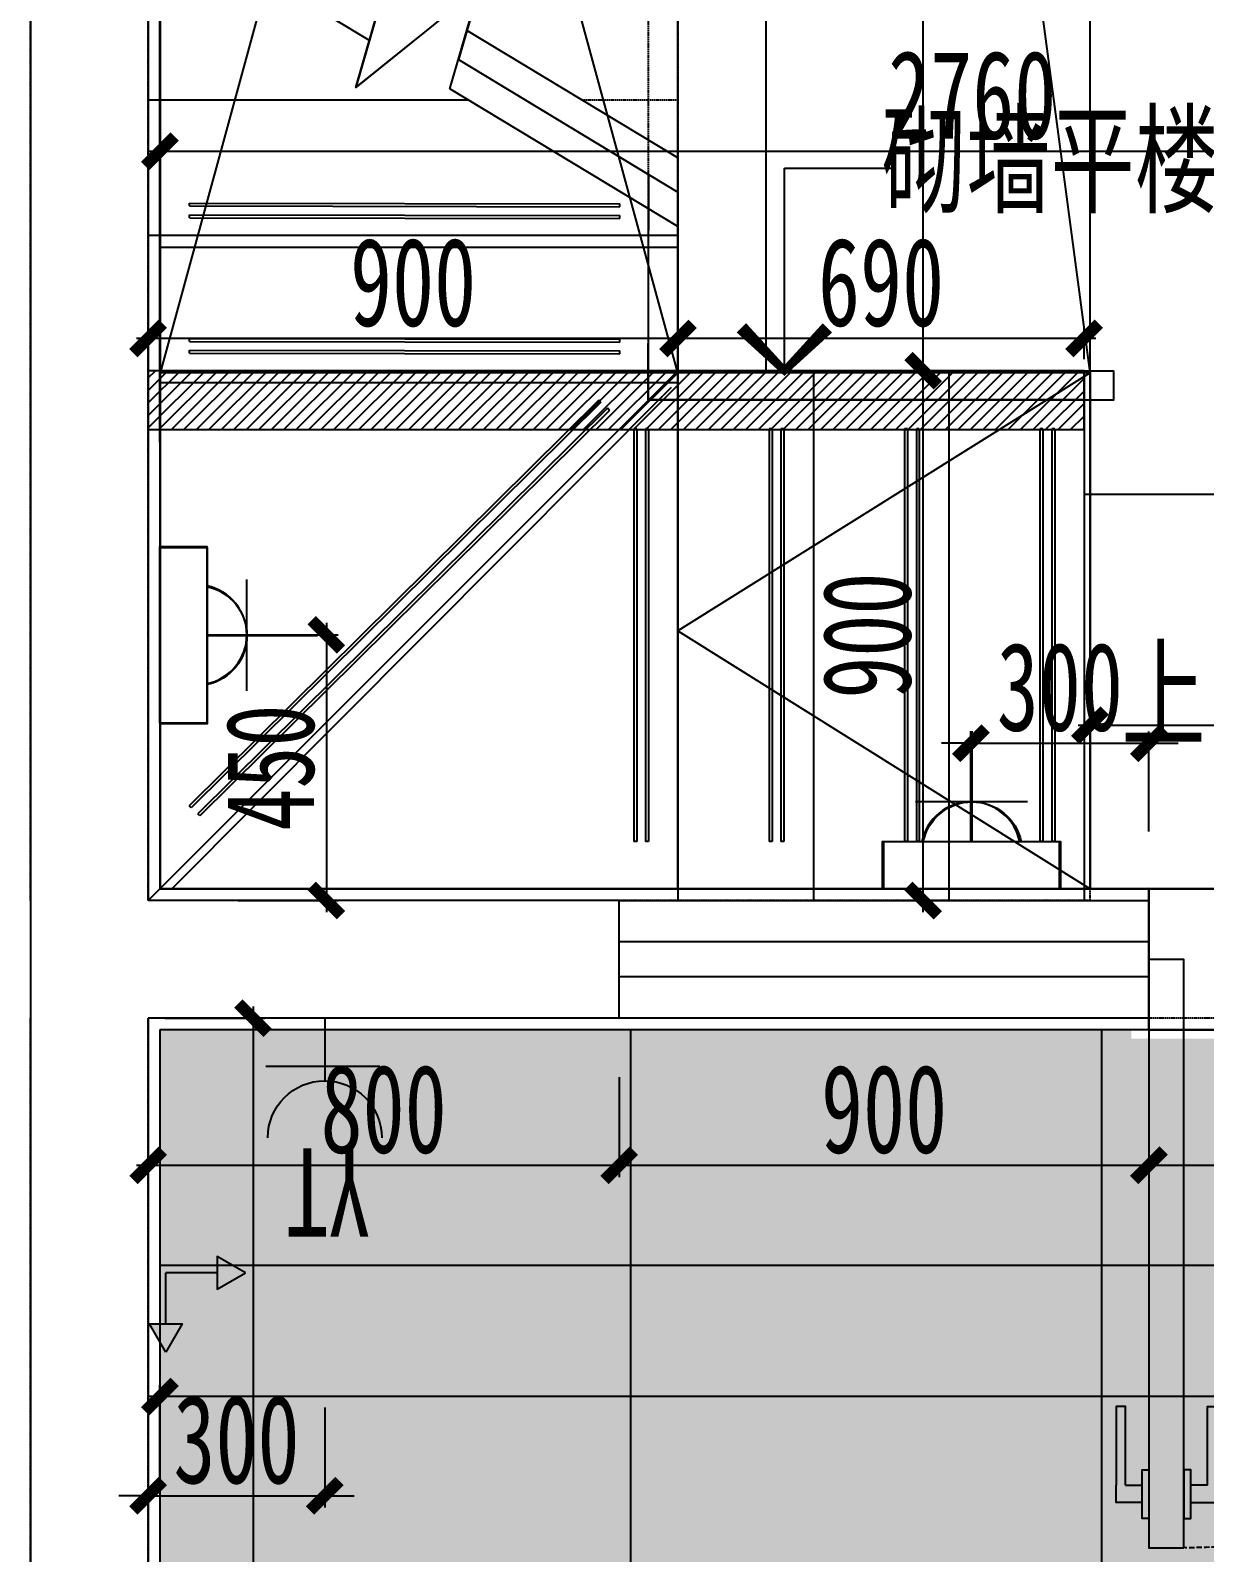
# Model space of a CAD drawing. Extents: x -255202 to 66368, y -6372500 to 603.
# Drawn here: x -127801 to -125806, y -3193802 to -3191216 of the extents above; entities that cross this region are included whole.
import ezdxf
from ezdxf.enums import TextEntityAlignment as Align

# ---------------------------------------------------------------- set-up
doc = ezdxf.new("R2010")
doc.units = 0
doc.header["$LTSCALE"] = 10
doc.header["$MEASUREMENT"] = 0
for name, pattern in [('$0$DASH', [0.35, 0.25, -0.1]), ('ABOVE', [0.4, 0.2, -0.2]), ('CONTINOUS', [0]), ('DASH', [0.35, 0.25, -0.1]), ('改L~-3.2D$0$__DASH', [0.35, 0.25, -0.1])]:
    doc.linetypes.add(name, pattern=pattern)
for name, color, linetype in [('A-LIFT-strs（楼电梯）', 8, 'Continuous'), ('A-TEXT（房间空间名称）', 67, 'Continuous'), ('A-WALL（砌体墙）', 7, 'Continuous'), ('A-WIND（门窗）', 8, 'Continuous'), ('A-墙体完成面', 15, 'Continuous'), ('A-建筑墙体', 255, 'Continuous'), ('A-门', 251, 'Continuous'), ('D-地面材料', 250, 'Continuous'), ('DIM-地面材质放线', 149, 'Continuous'), ('DIM-平面标注', 149, 'Continuous'), ('DIM-开关定位', 149, 'Continuous'), ('DIM-插座定位', 146, 'Continuous'), ('E-插座示意', 34, 'Continuous'), ('F-地面材质', 8, 'Continuous'), ('G-BEAM', 4, 'DASH'), ('G-BEAM_CON', 4, 'Continuous'), ('L~1D$0$A-LIFT-strs（楼电梯）', 2, 'Continuous'), ('T-天花造型', 45, 'Continuous'), ('T-灯具、灯带', 13, 'Continuous'), ('W-文字', 67, 'Continuous'), ('墙体定位图', 7, 'Continuous'), ('天花布置图', 7, 'Continuous'), ('改L~-3.2(-6)D$0$A-LIFT-strs（楼电梯）', 8, 'Continuous'), ('改L~-3.2D$0$A-LIFT-strs（楼电梯）', 2, 'Continuous')]:
    doc.layers.add(name, color=color, linetype=linetype)
doc.styles.add('arch', font='romans.shx', dxfattribs={"width": 0.75})
doc.styles.add('宋体', font='', dxfattribs={"width": 0.8})
doc.styles.add('样式222', font='', dxfattribs={"width": 0.7})
doc.styles.add('细黑体', font='', dxfattribs={"width": 0.7})
doc.styles.get('宋体').set_extended_font_data('STXihei')
doc.styles.get('样式222').set_extended_font_data('STXihei')
doc.styles.get('细黑体').set_extended_font_data('STXihei')
doc.dimstyles.new('DK-50', dxfattribs={"dimscale": 50, "dimtxt": 3, "dimasz": 1, "dimexe": 0.4, "dimexo": 0.4, "dimgap": 0.4, "dimtad": 1, "dimtoh": 1, "dimdec": 0, "dimrnd": 5, "dimdsep": 46, "dimtxsty": '样式222', "dimblk": 'ARCHTICK', "dimcen": 3, "dimdle": 0.4, "dimclrd": 149, "dimclre": 149, "dimclrt": 149, "dimadec": 0, "dimazin": 0, "dimtfac": 1, "dimtdec": 0, "dimtix": 1, "dimtmove": 2, "dimatfit": 3, "dimldrblk": 'ARCHTICK', "dimfxl": 3, "dimfxlon": 1, "dimtvp": 1, "dimtolj": 1, "dimtzin": 0, "dimarcsym": 0})
doc.dimstyles.new('TC-DIM', dxfattribs={"dimscale": 0, "dimtxt": 2.5, "dimasz": 1.2, "dimexe": 1.2, "dimexo": 0, "dimgap": 0.5, "dimtad": 1, "dimdec": 0, "dimlfac": -1, "dimzin": 9, "dimdsep": 46, "dimtxsty": 'arch', "dimblk1": 'ARCHTICK', "dimblk2": 'ARCHTICK', "dimsah": 1, "dimcen": 2, "dimdle": 1.2, "dimclrd": 67, "dimclre": 67, "dimclrt": 67, "dimadec": 0, "dimazin": 0, "dimtfac": 1, "dimtdec": 0, "dimtmove": 0, "dimatfit": 3, "dimldrblk": 'ARCHTICK', "dimfxl": 8, "dimtolj": 1, "dimtzin": 0, "dimarcsym": 0})

# ---------------------------------------------------------------- blocks, each defined once
blk = doc.blocks.new('RDHGFHFDGDSFAS')
at = {"layer": 'A-建筑墙体'}
blk.add_line((730648.4, -222639.7), (730648.4, -222639.7), dxfattribs=at)
at = {"layer": 'T-灯具、灯带', "color": 250}
for p, q in [((730488.3, -222539.7), (730488.3, -222352.2)), ((730394.5, -222472.2), (730582, -222472.2))]:
    blk.add_line(p, q, dxfattribs=at)
at = {"layer": 'T-灯具、灯带', "color": 47}
blk.add_lwpolyline([(730338.3, -222619.7), (730638.3, -222619.7), (730638.3, -222539.7), (730338.3, -222539.7)], close=True, dxfattribs=at)
at = {"layer": 'T-灯具、灯带', "color": 250}
blk.add_arc((730488.3, -222557), 84.9, 11.7809, 168.2191, dxfattribs=at)
blk = doc.blocks.new('A$C575336CE')
h = blk.add_hatch(color=0)
edge = h.paths.add_edge_path()
edge.add_line((1.4, 90.3), (87.4, 90.3))
edge.add_ellipse((44.4, 90.3), major_axis=(-30.4, 30.4), ratio=1, start_angle=45, end_angle=225, ccw=False)
at = {"color": 0}
for p, q in [((44.4, 0), (44.4, 47.3)), ((0, 36.2), (86, 36.2))]:
    blk.add_line(p, q, dxfattribs=at)
blk.add_arc((44.4, 90.3), 43, 180, 0, dxfattribs=at)
at = {"color": 0, "style": '宋体'}
blk.add_attdef('S', text='', height=84, dxfattribs=at).set_placement((102.6, 76.1), align=Align.BOTTOM_CENTER)
blk = doc.blocks.new('_ArchTick')
at = {"color": 0, "linetype": 'ByBlock', "const_width": 0.4}
blk.add_lwpolyline([(-0.5, -0.5), (0.5, 0.5)], dxfattribs=at)
blk = doc.blocks.new('*D162')
at = {"layer": 'Defpoints', "color": 0, "transparency": 16777216}
for p in [(-127600.8, -3192894.5), (-127300.8, -3192894.5), (-127300.8, -3193705.9)]:
    blk.add_point(p, dxfattribs=at)
at = {"layer": 'DIM-插座定位', "color": 149, "lineweight": -2, "transparency": 16777216}
for p, q in [((-127600.8, -3193555.9), (-127600.8, -3193725.9)), ((-127300.8, -3193555.9), (-127300.8, -3193725.9)), ((-127600.8, -3193705.9), (-127650.8, -3193705.9)), ((-127600.8, -3193705.9), (-127300.8, -3193705.9)), ((-127300.8, -3193705.9), (-127250.8, -3193705.9))]:
    blk.add_line(p, q, dxfattribs=at)
at = {"layer": 'DIM-插座定位', "color": 149, "lineweight": -2, "transparency": 16777216, "xscale": 50, "yscale": 50, "zscale": 50}
blk.add_blockref('_ArchTick', (-127600.8, -3193705.9), dxfattribs=at)
at = {"layer": 'DIM-插座定位', "color": 149, "lineweight": -2, "transparency": 16777216, "xscale": 50, "yscale": 50, "zscale": 50, "rotation": 180}
blk.add_blockref('_ArchTick', (-127300.8, -3193705.9), dxfattribs=at)
at = {"layer": 'DIM-插座定位', "color": 149, "transparency": 16777216, "insert": (-127450.8, -3193610.9), "char_height": 150, "attachment_point": 5, "style": '样式222'}
blk.add_mtext('\\A1;300', dxfattribs=at)
blk = doc.blocks.new('hdfgdf')
at = {"layer": 'G-BEAM'}
for p, q in [((146978.4, -51204.1), (146978.4, -47794.1)), ((147178.4, -51204.1), (147178.4, -47794.1)), ((148778.4, -51204.1), (148778.4, -47794.1)), ((148778.4, -51204.1), (147178.4, -51204.1)), ((146978.4, -54994.1), (146978.4, -51404.1)), ((153178.4, -51404.1), (147178.4, -51404.1)), ((147178.4, -54994.1), (147178.4, -51404.1))]:
    blk.add_line(p, q, dxfattribs=at)
blk = doc.blocks.new('A$C0984594B')
at = {"layer": 'A-LIFT-strs（楼电梯）'}
blk.add_lwpolyline([(-1421.1, -2960, 0, 0, 0), (-450, -2960, 0, 0, 0), (-450, -2220, 40, 0, 0), (-450, -2070, 0, 0, 0)], format="xyseb", dxfattribs=at)
at = {"layer": '改L~-3.2(-6)D$0$A-LIFT-strs（楼电梯）', "color": 250, "linetype": 'DASH', "ltscale": 0.5}
blk.add_lwpolyline([(-1441.1, -450, 0, 0, 0), (-450, -450, 0, 0, 0), (-450, -1700, 40, 0, 0), (-450, -1850, 0, 0, 0)], format="xyseb", dxfattribs=at)
blk = doc.blocks.new('*U309')
at = {"color": 250, "linetype": '$0$DASH', "ltscale": 3}
blk.add_arc((95.7, 131.6), 773, 356.3937, 90, dxfattribs=at)
at = {"layer": 'A-门', "ltscale": 0.5}
blk.add_lwpolyline([(94.4, 904.6), (94.4, 83), (45.6, 83), (45.6, 904.6), (94.4, 904.6)], dxfattribs=at)
at = {"layer": 'A-门', "ltscale": 3}
for points in [[(36.1, 841.6), (36.1, 795.6), (45.6, 795.6), (45.6, 863.6), (36.1, 863.6), (36.1, 841.6)], [(103.9, 841.6), (103.9, 795.6), (94.4, 795.6), (94.4, 863.6), (103.9, 863.6), (103.9, 841.6)], [(36.1, 841.6), (0, 841.6), (0, 817.1)], [(103.9, 841.6), (140.1, 841.6), (140.1, 817.1)], [(12.8, 817.1), (12.8, 707.4), (0, 707.4), (0, 817.1)], [(12.8, 817.1), (36.1, 817.1)], [(127.3, 817.1), (103.9, 817.1)], [(127.3, 817.1), (127.3, 707.4), (140.1, 707.4), (140.1, 817.1)]]:
    blk.add_lwpolyline(points, dxfattribs=at)
blk = doc.blocks.new('*D437')
at = {"layer": 'Defpoints', "color": 0, "transparency": 16777216}
for p in [(-127580.8, -3193537.4), (-127580.8, -3193729.5), (-121982.5, -3193729.5)]:
    blk.add_point(p, dxfattribs=at)
at = {"layer": 'DIM-地面材质放线', "color": 149, "lineweight": -2, "transparency": 16777216}
for p, q in [((-127580.8, -3193687.4), (-127580.8, -3193517.4)), ((-121982.5, -3193687.4), (-121982.5, -3193517.4)), ((-121962.5, -3193537.4), (-127600.8, -3193537.4))]:
    blk.add_line(p, q, dxfattribs=at)
at = {"layer": 'DIM-地面材质放线', "color": 149, "lineweight": -2, "transparency": 16777216, "xscale": 50, "yscale": 50, "zscale": 50}
for p, rotation in [((-127580.8, -3193537.4), 180.0000000000048), ((-121982.5, -3193537.4), 4.796163466380675e-12)]:
    blk.add_blockref('_ArchTick', p, dxfattribs=dict(at, rotation=rotation))
at = {"layer": 'DIM-地面材质放线', "color": 149, "transparency": 16777216, "insert": (-124781.6, -3193442.4), "char_height": 150, "attachment_point": 5, "style": '样式222'}
blk.add_mtext('\\A1;800*7=5600', dxfattribs=at)
blk = doc.blocks.new('20180827.15040715')
at = {"layer": 'F-地面材质', "color": 251}
blk.add_line((0, 874), (0, 72.5), dxfattribs=at)
at = {"layer": 'F-地面材质', "color": 250}
for p, q in [((50, 824), (50, 122.5)), ((55, 824), (55, 122.5)), ((70, 824), (70, 122.5)), ((75, 824), (75, 122.5))]:
    blk.add_line(p, q, dxfattribs=at)
for points in [[(50, 824), (55, 824)], [(70, 824), (75, 824)], [(50, 122.5), (55, 122.5)], [(70, 122.5), (75, 122.5)]]:
    blk.add_lwpolyline(points, dxfattribs=at)
blk = doc.blocks.new('A$C567A2F56')
at = {"layer": 'F-地面材质', "color": 251}
blk.add_line((-900, 900), (-26.1, 74.5), dxfattribs=at)
at = {"layer": 'F-地面材质', "color": 250}
for p, q in [((-779.8, 878.8), (-776.3, 882.3)), ((-776.3, 882.3), (-59.8, 214.4)), ((-793.9, 864.6), (-790.4, 868.2)), ((-793.9, 864.6), (-77.5, 196.7)), ((-790.4, 868.2), (-74, 200.2)), ((-779.8, 878.8), (-63.4, 210.8))]:
    blk.add_line(p, q, dxfattribs=at)
for points in [[(-63.4, 210.8), (-59.8, 214.4)], [(-77.5, 196.7), (-74, 200.2)]]:
    blk.add_lwpolyline(points, dxfattribs=at)
blk = doc.blocks.new('A$C37F72172')
at = {"layer": 'F-地面材质', "color": 251}
blk.add_line((0, 20), (0, 900), dxfattribs=at)
at = {"layer": 'F-地面材质', "color": 250}
for p, q in [((-75, 70), (-73.7, 801.3)), ((-70, 70), (-68.7, 801.3)), ((-55, 70), (-53.7, 801.3)), ((-50, 70), (-48.7, 801.3))]:
    blk.add_line(p, q, dxfattribs=at)
for points in [[(-68.7, 801.3), (-73.7, 801.3)], [(-48.7, 801.3), (-53.7, 801.3)], [(-70, 70), (-75, 70)], [(-50, 70), (-55, 70)]]:
    blk.add_lwpolyline(points, dxfattribs=at)
blk = doc.blocks.new('改L~-3.2D$0$A$C3BF9012E')
at = {"layer": '改L~-3.2D$0$A-LIFT-strs（楼电梯）', "color": 8}
for p, q in [((-375.8, -1948.6), (0, -1721.8)), ((-512.5, -2031.2), (-562.1, -1859.7)), ((-562.1, -1859.7), (-352.7, -2028.6)), ((-352.7, -2028.6), (-404.5, -1849.2)), ((-900, -2148.2), (-541.3, -1931.7)), ((-900, -2265), (-512.5, -2031.2)), ((-543.8, -2050), (0, -2050)), ((-900, -2280), (0, -2280)), ((-1590, -2510), (-1590, -3410)), ((-1360, -2510), (-1360, -3410)), ((-1130, -2510), (-1130, -3410)), ((-900, -2510), (0, -3410)), ((-900, -2510), (-900, -3410)), ((-900, -2510), (0, -2510))]:
    blk.add_line(p, q, dxfattribs=at)
at = {"layer": '改L~-3.2D$0$A-LIFT-strs（楼电梯）', "color": 250, "linetype": '改L~-3.2D$0$__DASH'}
blk.add_line((-900, -2050), (-737.3, -2050), dxfattribs=at)
blk.add_lwpolyline([(-850, -2234.8), (-850, -850), (-1640, -850), (-1640, -900), (-900, -900), (-900, -2265)], dxfattribs=at)
at = {"layer": '改L~-3.2D$0$A-LIFT-strs（楼电梯）', "color": 8}
blk.add_lwpolyline([(-900, -2265), (-900, -2510), (-1640, -2510), (-1640, -2560), (-850, -2560), (-850, -2234.8)], dxfattribs=at)
blk = doc.blocks.new('*D654')
at = {"layer": 'Defpoints', "color": 0, "transparency": 16777216}
for p in [(-127581.8, -3192243), (-127581.8, -3192694.5), (-127298.1, -3192694.5)]:
    blk.add_point(p, dxfattribs=at)
at = {"layer": 'DIM-插座定位', "color": 149, "lineweight": -2, "transparency": 16777216}
for p, q in [((-127298.1, -3192223), (-127298.1, -3192714.5)), ((-127448.1, -3192243), (-127278.1, -3192243)), ((-127448.1, -3192694.5), (-127278.1, -3192694.5))]:
    blk.add_line(p, q, dxfattribs=at)
at = {"layer": 'DIM-插座定位', "color": 149, "lineweight": -2, "transparency": 16777216, "xscale": 50, "yscale": 50, "zscale": 50}
for p, rotation in [((-127298.1, -3192243), 90), ((-127298.1, -3192694.5), 270)]:
    blk.add_blockref('_ArchTick', p, dxfattribs=dict(at, rotation=rotation))
at = {"layer": 'DIM-插座定位', "color": 149, "transparency": 16777216, "insert": (-127393.1, -3192468.8), "char_height": 150, "attachment_point": 5, "rotation": 90, "style": '样式222'}
blk.add_mtext('\\A1;450', dxfattribs=at)
blk = doc.blocks.new('*D655')
at = {"layer": 'Defpoints', "color": 0, "transparency": 16777216}
for p in [(-125900.8, -3192427.3), (-126203.3, -3192837.5), (-125900.8, -3192837.5)]:
    blk.add_point(p, dxfattribs=at)
at = {"layer": 'DIM-插座定位', "color": 149, "lineweight": -2, "transparency": 16777216}
for p, q in [((-126203.3, -3192577.3), (-126203.3, -3192407.3)), ((-125900.8, -3192577.3), (-125900.8, -3192407.3)), ((-126203.3, -3192427.3), (-126253.3, -3192427.3)), ((-126203.3, -3192427.3), (-125900.8, -3192427.3)), ((-125900.8, -3192427.3), (-125850.8, -3192427.3))]:
    blk.add_line(p, q, dxfattribs=at)
at = {"layer": 'DIM-插座定位', "color": 149, "lineweight": -2, "transparency": 16777216, "xscale": 50, "yscale": 50, "zscale": 50}
blk.add_blockref('_ArchTick', (-126203.3, -3192427.3), dxfattribs=at)
at = {"layer": 'DIM-插座定位', "color": 149, "lineweight": -2, "transparency": 16777216, "xscale": 50, "yscale": 50, "zscale": 50, "rotation": 180}
blk.add_blockref('_ArchTick', (-125900.8, -3192427.3), dxfattribs=at)
at = {"layer": 'DIM-插座定位', "color": 149, "transparency": 16777216, "insert": (-126052, -3192332.3), "char_height": 150, "attachment_point": 5, "style": '样式222'}
blk.add_mtext('\\A1;300', dxfattribs=at)
blk = doc.blocks.new('*D779')
at = {"layer": 'Defpoints', "color": 0, "transparency": 16777216}
for p in [(-125900.7, 0), (-124900.8, -3192894.5), (-125900.7, -3193144.5)]:
    blk.add_point(p, dxfattribs=at)
at = {"layer": '墙体定位图', "color": 149, "lineweight": -2, "transparency": 16777216}
for p, q in [((-125900.7, -3192994.5), (-125900.7, -3193164.5)), ((-124900.8, -3192994.5), (-124900.8, -3193164.5)), ((-124880.8, -3193144.5), (-125920.7, -3193144.5))]:
    blk.add_line(p, q, dxfattribs=at)
at = {"layer": '墙体定位图', "color": 149, "lineweight": -2, "transparency": 16777216, "xscale": 50, "yscale": 50, "zscale": 50, "rotation": 180}
blk.add_blockref('_ArchTick', (-125900.7, -3193144.5), dxfattribs=at)
at = {"layer": '墙体定位图', "color": 149, "lineweight": -2, "transparency": 16777216, "xscale": 50, "yscale": 50, "zscale": 50}
blk.add_blockref('_ArchTick', (-124900.8, -3193144.5), dxfattribs=at)
at = {"layer": '墙体定位图', "color": 149, "transparency": 16777216, "insert": (-125400.8, -3193049.5), "char_height": 150, "attachment_point": 5, "style": '样式222'}
blk.add_mtext('\\A1;1000', dxfattribs=at)
blk = doc.blocks.new('*D780')
at = {"layer": 'Defpoints', "color": 0, "transparency": 16777216}
for p in [(-125900.7, 0), (-126800.7, -249.9), (-126800.7, -3192894.5)]:
    blk.add_point(p, dxfattribs=at)
at = {"layer": '墙体定位图', "color": 149, "lineweight": -2, "transparency": 16777216}
for p, q in [((-125900.7, -99.9), (-125900.7, -269.9)), ((-126800.7, -399.9), (-126800.7, -229.9)), ((-125880.7, -249.9), (-126820.7, -249.9))]:
    blk.add_line(p, q, dxfattribs=at)
at = {"layer": '墙体定位图', "color": 149, "lineweight": -2, "transparency": 16777216, "xscale": 50, "yscale": 50, "zscale": 50, "rotation": 180}
blk.add_blockref('_ArchTick', (-126800.7, -249.9), dxfattribs=at)
at = {"layer": '墙体定位图', "color": 149, "lineweight": -2, "transparency": 16777216, "xscale": 50, "yscale": 50, "zscale": 50}
blk.add_blockref('_ArchTick', (-125900.7, -249.9), dxfattribs=at)
at = {"layer": '墙体定位图', "color": 149, "transparency": 16777216, "insert": (-126350.7, -154.9), "char_height": 150, "attachment_point": 5, "style": '样式222'}
blk.add_mtext('\\A1;900', dxfattribs=at)
blk = doc.blocks.new('*D781')
at = {"layer": 'Defpoints', "color": 0, "transparency": 16777216}
for p in [(-127600.8, -3192894.5), (-126800.7, -3192894.5), (-127600.8, -3193144.5)]:
    blk.add_point(p, dxfattribs=at)
at = {"layer": '墙体定位图', "color": 149, "lineweight": -2, "transparency": 16777216}
for p, q in [((-127600.8, -3192994.5), (-127600.8, -3193164.5)), ((-126800.7, -3192994.5), (-126800.7, -3193164.5)), ((-126780.7, -3193144.5), (-127620.8, -3193144.5))]:
    blk.add_line(p, q, dxfattribs=at)
at = {"layer": '墙体定位图', "color": 149, "lineweight": -2, "transparency": 16777216, "xscale": 50, "yscale": 50, "zscale": 50, "rotation": 180}
blk.add_blockref('_ArchTick', (-127600.8, -3193144.5), dxfattribs=at)
at = {"layer": '墙体定位图', "color": 149, "lineweight": -2, "transparency": 16777216, "xscale": 50, "yscale": 50, "zscale": 50}
blk.add_blockref('_ArchTick', (-126800.7, -3193144.5), dxfattribs=at)
at = {"layer": '墙体定位图', "color": 149, "transparency": 16777216, "insert": (-127200.8, -3193049.5), "char_height": 150, "attachment_point": 5, "style": '样式222'}
blk.add_mtext('\\A1;800', dxfattribs=at)
blk = doc.blocks.new('*D782')
at = {"layer": 'Defpoints', "color": 0, "transparency": 16777216}
for p in [(-127600.8, -3192894.5), (-127600.8, -3197084.5), (-127422.7, -3197084.5)]:
    blk.add_point(p, dxfattribs=at)
at = {"layer": '墙体定位图', "color": 149, "lineweight": -2, "transparency": 16777216}
for p, q in [((-127422.7, -3192874.5), (-127422.7, -3197104.5)), ((-127572.7, -3192894.5), (-127402.7, -3192894.5)), ((-127572.7, -3197084.5), (-127402.7, -3197084.5))]:
    blk.add_line(p, q, dxfattribs=at)
at = {"layer": '墙体定位图', "color": 149, "lineweight": -2, "transparency": 16777216, "xscale": 50, "yscale": 50, "zscale": 50}
for p, rotation in [((-127422.7, -3192894.5), 90), ((-127422.7, -3197084.5), 270)]:
    blk.add_blockref('_ArchTick', p, dxfattribs=dict(at, rotation=rotation))
at = {"layer": '墙体定位图', "color": 149, "transparency": 16777216, "insert": (-127517.7, -3194989.5), "char_height": 150, "attachment_point": 5, "rotation": 90, "style": '样式222'}
blk.add_mtext('\\A1;4190', dxfattribs=at)
blk = doc.blocks.new('dff')
at = {"layer": 'E-插座示意', "color": 8, "linetype": 'ByBlock', "lineweight": -2}
for p, q in [((-110132.6, -3255767), (-110132.6, -3255579.5)), ((-110200.2, -3255673.2), (-110012.7, -3255673.2))]:
    blk.add_line(p, q, dxfattribs=at)
at = {"layer": 'E-插座示意', "color": 47, "linetype": 'ByBlock', "lineweight": -2}
blk.add_lwpolyline([(-110280.2, -3255823.2), (-110280.2, -3255523.2), (-110200.2, -3255523.2), (-110200.2, -3255823.2)], close=True, dxfattribs=at)
at = {"layer": 'E-插座示意', "color": 8, "linetype": 'ByBlock', "lineweight": -2}
blk.add_arc((-110217.5, -3255673.2), 84.9, 281.7809, 78.2191, dxfattribs=at)
blk = doc.blocks.new('*D961')
at = {"layer": 'Defpoints', "color": 0, "transparency": 16777216}
for p in [(-125900.7, 0), (-126800.7, -3192994.5), (-126800.7, -3193144.5)]:
    blk.add_point(p, dxfattribs=at)
at = {"layer": '墙体定位图', "color": 149, "lineweight": -2, "transparency": 16777216}
for p, q in [((-126800.7, -3193014.5), (-126800.7, -3193164.5)), ((-125900.7, -3192994.5), (-125900.7, -3193164.5)), ((-125880.7, -3193144.5), (-126820.7, -3193144.5))]:
    blk.add_line(p, q, dxfattribs=at)
at = {"layer": '墙体定位图', "color": 149, "lineweight": -2, "transparency": 16777216, "xscale": 50, "yscale": 50, "zscale": 50, "rotation": 180}
blk.add_blockref('_ArchTick', (-126800.7, -3193144.5), dxfattribs=at)
at = {"layer": '墙体定位图', "color": 149, "lineweight": -2, "transparency": 16777216, "xscale": 50, "yscale": 50, "zscale": 50}
blk.add_blockref('_ArchTick', (-125900.7, -3193144.5), dxfattribs=at)
at = {"layer": '墙体定位图', "color": 149, "transparency": 16777216, "insert": (-126350.7, -3193049.5), "char_height": 150, "attachment_point": 5, "style": '样式222'}
blk.add_mtext('\\A1;900', dxfattribs=at)
blk = doc.blocks.new('A$C03CB6761')
at = {"layer": 'W-文字', "ltscale": 0.3}
h = blk.add_hatch(color=6, dxfattribs=at)
h.paths.add_polyline_path([(0.651, 3.817), (0, 2.69), (1.301, 2.69)])
h.paths.add_polyline_path([(3.817, 0.651), (2.69, 0), (2.69, 1.301)])
at = {"layer": 'W-文字', "color": 6, "ltscale": 0.3}
for p in [(0.651, 2.69), (2.69, 0.651)]:
    blk.add_line(p, (0.651, 0.651), dxfattribs=at)
for points in [[(0.651, 3.817), (0, 2.69), (1.301, 2.69)], [(3.817, 0.651), (2.69, 0), (2.69, 1.301)]]:
    blk.add_lwpolyline(points, close=True, dxfattribs=at)
blk = doc.blocks.new('A$C0ACD4D3F')
at = {"layer": 'W-文字', "color": 6, "ltscale": 0.3, "xscale": 0.7111655428107173, "yscale": 0.7111655428107173, "zscale": 0.7111655428107173, "rotation": 90.00001099863877}
blk.add_blockref('A$C03CB6761', (-1.271, -1.038), dxfattribs=at)
blk = doc.blocks.new('*D1125')
at = {"layer": 'Defpoints', "color": 0, "transparency": 16777216}
for p in [(-126000.8, -3192236.1), (-124820.9, -3192236.1), (-124820.9, -3192396.8)]:
    blk.add_point(p, dxfattribs=at)
at = {"layer": '天花布置图', "color": 149, "lineweight": -2, "transparency": 16777216}
for p, q in [((-126000.8, -3192256.1), (-126000.8, -3192416.8)), ((-124820.9, -3192256.1), (-124820.9, -3192416.8)), ((-126020.8, -3192396.8), (-124800.9, -3192396.8))]:
    blk.add_line(p, q, dxfattribs=at)
at = {"layer": '天花布置图', "color": 149, "lineweight": -2, "transparency": 16777216, "xscale": 50, "yscale": 50, "zscale": 50, "rotation": 180}
blk.add_blockref('_ArchTick', (-126000.8, -3192396.8), dxfattribs=at)
at = {"layer": '天花布置图', "color": 149, "lineweight": -2, "transparency": 16777216, "xscale": 50, "yscale": 50, "zscale": 50}
blk.add_blockref('_ArchTick', (-124820.9, -3192396.8), dxfattribs=at)
at = {"layer": '天花布置图', "color": 149, "transparency": 16777216, "insert": (-125410.9, -3192301.8), "char_height": 150, "attachment_point": 5, "style": '样式222'}
blk.add_mtext('\\A1;1180', dxfattribs=at)
blk = doc.blocks.new('*D1127')
at = {"layer": 'Defpoints', "color": 0, "transparency": 16777216}
for p in [(-127580.8, -3191254.5), (-124820.9, -3191254.5), (-124820.9, -3191421.5)]:
    blk.add_point(p, dxfattribs=at)
at = {"layer": 'DIM-平面标注', "color": 149, "lineweight": -2, "transparency": 16777216}
for p, q in [((-127580.8, -3191274.5), (-127580.8, -3191441.5)), ((-124820.9, -3191274.5), (-124820.9, -3191441.5)), ((-127600.8, -3191421.5), (-124800.9, -3191421.5))]:
    blk.add_line(p, q, dxfattribs=at)
at = {"layer": 'DIM-平面标注', "color": 149, "lineweight": -2, "transparency": 16777216, "xscale": 50, "yscale": 50, "zscale": 50, "rotation": 180}
blk.add_blockref('_ArchTick', (-127580.8, -3191421.5), dxfattribs=at)
at = {"layer": 'DIM-平面标注', "color": 149, "lineweight": -2, "transparency": 16777216, "xscale": 50, "yscale": 50, "zscale": 50}
blk.add_blockref('_ArchTick', (-124820.9, -3191421.5), dxfattribs=at)
at = {"layer": 'DIM-平面标注', "color": 149, "transparency": 16777216, "insert": (-126200.9, -3191326.5), "char_height": 150, "attachment_point": 5, "style": '样式222'}
blk.add_mtext('\\A1;2760', dxfattribs=at)
blk = doc.blocks.new('z')
at = {"color": 67}
blk.add_line((0, 0), (-1, 0), dxfattribs=at)
blk.add_lwpolyline([(-0.972, 0.974, 0.299, 0.174, 0), (0, 0, 0.174, 0.299, 0), (-0.972, -0.974, 0.299, 0.299, 0)], format="xyseb", dxfattribs=at)
blk = doc.blocks.new('*D1148')
at = {"layer": 'Defpoints', "color": 0, "transparency": 16777216}
for p in [(-126700.8, -3191739.6), (-126700.8, -3191794.5), (-126010.8, -3191794.5)]:
    blk.add_point(p, dxfattribs=at)
at = {"layer": '墙体定位图', "color": 149, "lineweight": -2, "transparency": 16777216}
for p, q in [((-126700.8, -3191774.5), (-126700.8, -3191719.6)), ((-126010.8, -3191774.5), (-126010.8, -3191719.6)), ((-125990.8, -3191739.6), (-126720.8, -3191739.6))]:
    blk.add_line(p, q, dxfattribs=at)
at = {"layer": '墙体定位图', "color": 149, "lineweight": -2, "transparency": 16777216, "xscale": 50, "yscale": 50, "zscale": 50, "rotation": 180}
blk.add_blockref('_ArchTick', (-126700.8, -3191739.6), dxfattribs=at)
at = {"layer": '墙体定位图', "color": 149, "lineweight": -2, "transparency": 16777216, "xscale": 50, "yscale": 50, "zscale": 50}
blk.add_blockref('_ArchTick', (-126010.8, -3191739.6), dxfattribs=at)
at = {"layer": '墙体定位图', "color": 149, "transparency": 16777216, "insert": (-126355.8, -3191644.6), "char_height": 150, "attachment_point": 5, "style": '样式222'}
blk.add_mtext('\\A1;690', dxfattribs=at)
blk = doc.blocks.new('*D1144')
at = {"layer": 'Defpoints', "color": 0, "transparency": 16777216}
for p in [(-127600.8, -3191739.6), (-127600.8, -3191780.4), (-126700.8, -3191794.5)]:
    blk.add_point(p, dxfattribs=at)
at = {"layer": '墙体定位图', "color": 149, "lineweight": -2, "transparency": 16777216}
for p, q in [((-127600.8, -3191760.4), (-127600.8, -3191719.6)), ((-126700.8, -3191774.5), (-126700.8, -3191719.6)), ((-126680.8, -3191739.6), (-127620.8, -3191739.6))]:
    blk.add_line(p, q, dxfattribs=at)
at = {"layer": '墙体定位图', "color": 149, "lineweight": -2, "transparency": 16777216, "xscale": 50, "yscale": 50, "zscale": 50, "rotation": 180}
blk.add_blockref('_ArchTick', (-127600.8, -3191739.6), dxfattribs=at)
at = {"layer": '墙体定位图', "color": 149, "lineweight": -2, "transparency": 16777216, "xscale": 50, "yscale": 50, "zscale": 50}
blk.add_blockref('_ArchTick', (-126700.8, -3191739.6), dxfattribs=at)
at = {"layer": '墙体定位图', "color": 149, "transparency": 16777216, "insert": (-127150.8, -3191644.6), "char_height": 150, "attachment_point": 5, "style": '样式222'}
blk.add_mtext('\\A1;900', dxfattribs=at)
blk = doc.blocks.new('*D1145')
at = {"layer": 'Defpoints', "color": 0, "transparency": 16777216}
for p in [(-126527, -3191794.5), (-126284.3, -3191794.5), (-126527, -3192694.5)]:
    blk.add_point(p, dxfattribs=at)
at = {"layer": '墙体定位图', "color": 149, "lineweight": -2, "transparency": 16777216}
for p, q in [((-126284.3, -3192714.5), (-126284.3, -3191774.5)), ((-126434.3, -3191794.5), (-126264.3, -3191794.5)), ((-126434.3, -3192694.5), (-126264.3, -3192694.5))]:
    blk.add_line(p, q, dxfattribs=at)
at = {"layer": '墙体定位图', "color": 149, "lineweight": -2, "transparency": 16777216, "xscale": 50, "yscale": 50, "zscale": 50}
for p, rotation in [((-126284.3, -3191794.5), 90), ((-126284.3, -3192694.5), 270)]:
    blk.add_blockref('_ArchTick', p, dxfattribs=dict(at, rotation=rotation))
at = {"layer": '墙体定位图', "color": 149, "transparency": 16777216, "insert": (-126379.3, -3192244.5), "char_height": 150, "attachment_point": 5, "rotation": 90, "style": '样式222'}
blk.add_mtext('\\A1;900', dxfattribs=at)
blk = doc.blocks.new('*D1146')
at = {"layer": 'Defpoints', "color": 0, "transparency": 16777216}
for p in [(-126527, -3190184.5), (-126284.3, -3190184.5), (-126527, -3191794.5)]:
    blk.add_point(p, dxfattribs=at)
at = {"layer": '墙体定位图', "color": 149, "lineweight": -2, "transparency": 16777216}
for p, q in [((-126284.3, -3191814.5), (-126284.3, -3190164.5)), ((-126434.3, -3190184.5), (-126264.3, -3190184.5)), ((-126434.3, -3191794.5), (-126264.3, -3191794.5))]:
    blk.add_line(p, q, dxfattribs=at)
at = {"layer": '墙体定位图', "color": 149, "lineweight": -2, "transparency": 16777216, "xscale": 50, "yscale": 50, "zscale": 50}
for p, rotation in [((-126284.3, -3190184.5), 90), ((-126284.3, -3191794.5), 270)]:
    blk.add_blockref('_ArchTick', p, dxfattribs=dict(at, rotation=rotation))
at = {"layer": '墙体定位图', "color": 149, "transparency": 16777216, "insert": (-126379.3, -3190989.5), "char_height": 150, "attachment_point": 5, "rotation": 90, "style": '样式222'}
blk.add_mtext('\\A1;1610', dxfattribs=at)

msp = doc.modelspace()

# ---------------------------------------------------------------- hatches: boundary and pattern name
at = {"layer": 'D-地面材料'}
h = msp.add_hatch(dxfattribs=at)
h.set_pattern_fill('DOTS', color=250, scale=500, style=0, double=1)
h.set_pattern_definition([(0, (-124400.813, -3186984.576), (15.625, 31.25), [0, -31.25])])
h.paths.add_polyline_path([(-121620.8, -3192914.5), (-124870.9, -3192914.5), (-124870.9, -3192929.5), (-125930.8, -3192929.5), (-125930.8, -3192914.5), (-127580.8, -3192914.5), (-127580.8, -3197084.5), (-121620.8, -3197084.5)])
at = {"layer": '墙体定位图'}
h = msp.add_hatch(dxfattribs=at)
h.set_pattern_fill('ANSI31', color=8, scale=120, style=0)
h.set_pattern_definition([(45, (25223.631, -0.006), (-10.60660172, 10.60660172), [])])
h.paths.add_polyline_path([(-126010.8, -3191794.5), (-127600.8, -3191794.5), (-127600.8, -3191894.5), (-126010.8, -3191894.5)])

# ---------------------------------------------------------------- linework, layer by layer
at = {"layer": 'A-WALL（砌体墙）', "color": 0}
for p, q in [((-127800.8, -3184884.5), (-127800.8, -3197284.5)), ((-127800.8, -3189184.5), (-127800.8, -3192894.5)), ((-127600.8, -3189284.5), (-127600.8, -3192694.5)), ((-126800.7, -3192694.5), (-127600.8, -3192694.5)), ((-125900.7, -3192894.5), (-125900.7, -3192694.5)), ((-126800.7, -3192894.5), (-127600.8, -3192894.5)), ((-127600.8, -3192894.5), (-127600.8, -3194134.5))]:
    msp.add_line(p, q, dxfattribs=at)
at = {"layer": 'A-WIND（门窗）'}
for p, q in [((-125900.8, -3192764.5), (-126800.7, -3192764.5)), ((-125900.8, -3192824.5), (-126800.7, -3192824.5))]:
    msp.add_line(p, q, dxfattribs=at)
msp.add_lwpolyline([(-125900.8, -3192894.5), (-126800.7, -3192894.5), (-126800.7, -3192694.5), (-125900.8, -3192694.5)], close=True, dxfattribs=at)
at = {"layer": 'A-墙体完成面', "linetype": 'ByBlock'}
for p, q in [((-127580.7, -3192674.6), (-127580.9, -3189304.5)), ((-125900.8, -3192674.5), (-127580.7, -3192674.6))]:
    msp.add_line(p, q, dxfattribs=at)
at = {"layer": 'A-墙体完成面'}
msp.add_line((-125900.8, -3192914.5), (-125900.8, -3192674.5), dxfattribs=at)
for points in [[(-125900.8, -3192914.5), (-127580.8, -3192914.5), (-127580.8, -3192914.5)], [(-127580.8, -3192914.5), (-127580.8, -3197064.5)]]:
    msp.add_lwpolyline(points, dxfattribs=at)
at = {"layer": 'D-地面材料'}
for p, q in [((-126551, -3191794.5), (-126551, -3189304.5)), ((-124820.9, -3192004.5), (-126010.8, -3192004.5)), ((-126780.8, -3197064.5), (-126780.8, -3192914.5)), ((-125980.8, -3197064.5), (-125980.8, -3192914.5)), ((-121620.8, -3193314.5), (-127580.8, -3193314.5))]:
    msp.add_line(p, q, dxfattribs=at)
msp.add_lwpolyline([(-127210.6, -3191183.4), (-127248.1, -3191313.1), (-127038.7, -3191144.3), (-127073.8, -3191265.9), (-126700.8, -3191491.1), (-126700.8, -3191794.5), (-125960.8, -3191794.5), (-125960.8, -3191844.5), (-126010.8, -3191843.8), (-126010.8, -3192643.8), (-126010.8, -3192644.5), (-126010.8, -3192674.5), (-125930.8, -3192674.5), (-125930.8, -3192674.5), (-124870.9, -3192674.5), (-124870.9, -3192674.5), (-124820.9, -3192674.5), (-124820.9, -3190314.5)], dxfattribs=at)
for points in [[(-126010.8, -3191843.1), (-126010.8, -3192674.5), (-127580.7, -3192674.6), (-127580.8, -3190959.9), (-127210.6, -3191183.4), (-127248.1, -3191313.1), (-127038.7, -3191144.3), (-127073.8, -3191265.9), (-126750.8, -3191461), (-126752.1, -3191843.1)], [(-124900.9, -3192674.5), (-125900.8, -3192674), (-125900.8, -3192914.5), (-124900.9, -3192914.5)]]:
    msp.add_lwpolyline(points, close=True, dxfattribs=at)
at = {"layer": 'DIM-地面材质放线', "color": 1}
msp.add_line((-125900.8, -3192914.5), (-125900.8, -3192674.5), dxfattribs=at)
at = {"layer": 'DIM-开关定位', "color": 36, "linetype": 'ABOVE'}
msp.add_arc((-127771.6, -3192661.3), 2865.5, 305.6595, 5.413, dxfattribs=at)
at = {"layer": 'T-天花造型', "linetype": 'ByBlock'}
for points in [[(-126000.8, -3189304.5), (-127580.6, -3189304.5), (-127580.6, -3192674.6), (-126000.8, -3192674.6)], [(-124900.8, -3192914.5), (-125900.8, -3192914.5), (-125900.8, -3192674), (-124900.8, -3192674.5)]]:
    msp.add_lwpolyline(points, close=True, dxfattribs=at)
at = {"layer": 'T-天花造型', "color": 250, "linetype": 'ByBlock', "elevation": 0}
for points in [[(-126700.8, -3189304.5), (-127580.6, -3189304.5), (-127580.6, -3192674.6), (-126700.8, -3192674.6)], [(-127580.6, -3191797.7), (-126000.8, -3191797.7), (-126000.8, -3192674.5), (-127580.6, -3192674.5)]]:
    msp.add_lwpolyline(points, close=True, dxfattribs=at)
at = {"layer": 'T-天花造型', "color": 250, "linetype": 'ByBlock'}
for points in [[(-126700.8, -3191797.8), (-127140.7, -3190186.1), (-127580.6, -3191797.8)], [(-126000.8, -3191797.8), (-126700.8, -3192236.2), (-126000.8, -3192674.7)]]:
    msp.add_lwpolyline(points, dxfattribs=at)
at = {"layer": 'T-天花造型', "color": 250, "linetype": 'ByBlock', "elevation": 0}
msp.add_lwpolyline([(-126000.8, -3191797.7), (-126162.2, -3190582.1), (-126700.8, -3190186)], dxfattribs=at)
at = {"layer": '墙体定位图'}
msp.add_lwpolyline([(-126010.8, -3191794.5), (-127600.8, -3191794.5), (-127600.8, -3191894.5), (-126010.8, -3191894.5)], close=True, dxfattribs=at)

# ---------------------------------------------------------------- block references
at = {"layer": 'A-LIFT-strs（楼电梯）', "xscale": -1}
msp.add_blockref('A$C0984594B', (-127600.8, -3189284.5), dxfattribs=at)
at = {"layer": 'A-门', "xscale": -1.216867540497335, "yscale": 1.216867540497335, "zscale": 1.216867540497335, "rotation": 179.9999804326974}
msp.add_blockref('*U309', (-125956.2, -3192693.5), dxfattribs=at)
at = {"layer": 'D-地面材料', "color": 1, "extrusion": (0, 0, -1), "xscale": -1, "zscale": -1, "rotation": 90}
for p in [(127600.7, -3191584.5), (127600.7, -3191814.5)]:
    msp.add_blockref('A$C37F72172', p, dxfattribs=at)
at = {"layer": 'D-地面材料', "color": 1, "xscale": -1, "rotation": 1.729973327714642}
msp.add_blockref('A$C567A2F56', (-127584.6, -3192749.9), dxfattribs=at)
at = {"layer": 'D-地面材料', "xscale": -1}
for p in [(-126700.8, -3192717), (-126470.8, -3192717), (-126240.8, -3192717), (-126010.8, -3192717)]:
    msp.add_blockref('20180827.15040715', p, dxfattribs=at)
at = {"layer": 'D-地面材料', "color": 6, "xscale": 60.00000322252916, "yscale": 60.00000322252916, "zscale": 60.00000322252916, "rotation": 180.0000000601352}
msp.add_blockref('A$C0ACD4D3F', (-127674.8, -3193361.5, -6.9), dxfattribs=at)
at = {"layer": 'E-插座示意', "color": 11, "linetype": 'ByBlock', "xscale": -1, "rotation": 270}
msp.add_blockref('RDHGFHFDGDSFAS', (95039.1, -3922732.8), dxfattribs=at)
at = {"layer": 'E-插座示意', "linetype": 'ByBlock', "lineweight": -2}
msp.add_blockref('dff', (-17300.7, 63430.2), dxfattribs=at)
at = {"layer": 'E-插座示意', "color": 11, "linetype": 'ByBlock', "xscale": -1}
msp.add_blockref('RDHGFHFDGDSFAS', (604287.4, -2970054.8), dxfattribs=at)
at = {"layer": 'E-插座示意', "linetype": 'ByBlock', "lineweight": -2, "rotation": 90.00000000000001}
msp.add_blockref('dff', (-3381876.5, -3082394.3), dxfattribs=at)
at = {"layer": 'E-插座示意', "linetype": 'ByBlock', "lineweight": -2}
ref = msp.add_blockref('A$C575336CE', (-127400.7, -3192894.5), dxfattribs=dict(at, xscale=-2.25, yscale=2.25, zscale=2.25, rotation=180))
ref.add_attrib('S', 'YT', dxfattribs={"layer": '0', "color": 0, "height": 150, "rotation": 180, "style": '宋体', "width": 0.7}).set_placement((-127294.7, -3193070.8), align=Align.BOTTOM_CENTER)
at = {"layer": 'G-BEAM_CON', "linetype": 'CONTINOUS'}
msp.add_blockref('hdfgdf', (-274779.2, -3141490.4), dxfattribs=at)
at = {"layer": 'L~1D$0$A-LIFT-strs（楼电梯）', "xscale": -1}
msp.add_blockref('改L~-3.2D$0$A$C3BF9012E', (-127600.8, -3189284.5), dxfattribs=at)

# ---------------------------------------------------------------- texts
at = {"layer": 'A-TEXT（房间空间名称）', "style": '细黑体', "width": 0.7}
msp.add_text('上', height=150, dxfattribs=at).set_placement((-125947.7, -3192418.4))
at = {"layer": '墙体定位图', "color": 67, "insert": (-125853.1, -3191444.5), "char_height": 150, "attachment_point": 5, "style": '样式222'}
msp.add_mtext('\\A1;砌墙平楼梯底部', dxfattribs=at)

# ---------------------------------------------------------------- dimensions: what is measured, and where the dimension line sits
at = {"layer": 'DIM-地面材质放线'}
dim = msp.add_aligned_dim(p1=(-121982.5, -3193729.5), p2=(-127580.8, -3193729.5), distance=-192.1, text='800*7=<>', dimstyle='DK-50', dxfattribs=at)
dim.commit()
dim.dimension.update_dxf_attribs({"geometry": '*D437', "text_midpoint": (-124781.6, -3193442.4)})
at = {"layer": 'DIM-平面标注', "color": 1}
dim = msp.add_linear_dim(base=(-124820.9, -3191421.5), p1=(-127580.8, -3191254.5), p2=(-124820.9, -3191254.5), angle=180, dimstyle='DK-50', dxfattribs=at)
dim.commit()
dim.dimension.update_dxf_attribs({"geometry": '*D1127', "text_midpoint": (-126200.9, -3191326.5)})
at = {"layer": 'DIM-插座定位'}
for base, p1, p2, angle, picture, middle in [((-127298.0593, -3192694.5244), (-127581.8012, -3192243.0168), (-127581.8012, -3192694.5244), 90, '*D654', (-127393.0593, -3192468.7706)), ((-125900.8134, -3192427.3211), (-126203.2709, -3192837.4732), (-125900.8134, -3192837.4732), 180, '*D655', (-126052.0422, -3192332.3211)), ((-127300.8, -3193705.9), (-127600.8, -3192894.5), (-127300.8, -3192894.5), 180, '*D162', (-127450.8, -3193610.9))]:
    dim = msp.add_linear_dim(base=base, p1=p1, p2=p2, angle=angle, dimstyle='DK-50', dxfattribs=at)
    dim.commit()
    dim.dimension.update_dxf_attribs({"geometry": picture, "text_midpoint": middle})
at = {"layer": '墙体定位图', "color": 1}
for base, p1, p2, angle, picture, middle in [((-126800.7, -249.9), (-125900.7, 0), (-126800.7, -3192894.5), 180, '*D780', (-126350.7, -154.9)), ((-126800.7, -3193144.5), (-125900.7, 0), (-126800.7, -3192994.5), 180, '*D961', (-126350.7, -3193049.5)), ((-125900.7, -3193144.5), (-124900.8, -3192894.5), (-125900.7, 0), 180, '*D779', (-125400.8, -3193049.5)), ((-126284.3, -3190184.5), (-126527, -3191794.5), (-126527, -3190184.5), 90, '*D1146', (-126379.3, -3190989.5)), ((-127600.8, -3191739.6), (-126700.8, -3191794.5), (-127600.8, -3191780.4), 0, '*D1144', (-127150.8, -3191644.6)), ((-126700.8, -3191739.6), (-126010.8, -3191794.5), (-126700.8, -3191794.5), 0, '*D1148', (-126355.8, -3191644.6)), ((-126284.3, -3191794.5), (-126527, -3192694.5), (-126527, -3191794.5), 90, '*D1145', (-126379.3, -3192244.5)), ((-127422.7, -3197084.5), (-127600.8, -3192894.5), (-127600.8, -3197084.5), 90, '*D782', (-127517.7, -3194989.5)), ((-127600.8, -3193144.5), (-126800.7, -3192894.5), (-127600.8, -3192894.5), 180, '*D781', (-127200.8, -3193049.5))]:
    dim = msp.add_linear_dim(base=base, p1=p1, p2=p2, angle=angle, dimstyle='DK-50', dxfattribs=at)
    dim.commit()
    dim.dimension.update_dxf_attribs({"geometry": picture, "text_midpoint": middle})
at = {"layer": '天花布置图', "color": 6}
dim = msp.add_linear_dim(base=(-124820.9, -3192396.8), p1=(-126000.8, -3192236.1), p2=(-124820.9, -3192236.1), angle=180, dimstyle='DK-50', dxfattribs=at)
dim.commit()
dim.dimension.update_dxf_attribs({"geometry": '*D1125', "text_midpoint": (-125410.9, -3192301.8)})

# ---------------------------------------------------------------- leaders
at = {"layer": '墙体定位图', "color": 138}
msp.add_leader([(-126519.9, -3191794.5), (-126519.9, -3191450), (-126338.9, -3191450)], dimstyle='TC-DIM', override={"dimscale": 2500.000334, "dimasz": 0.03, "dimtad": 0, "dimldrblk": 'z'}, dxfattribs=at)

doc.saveas('drawing.dxf')
